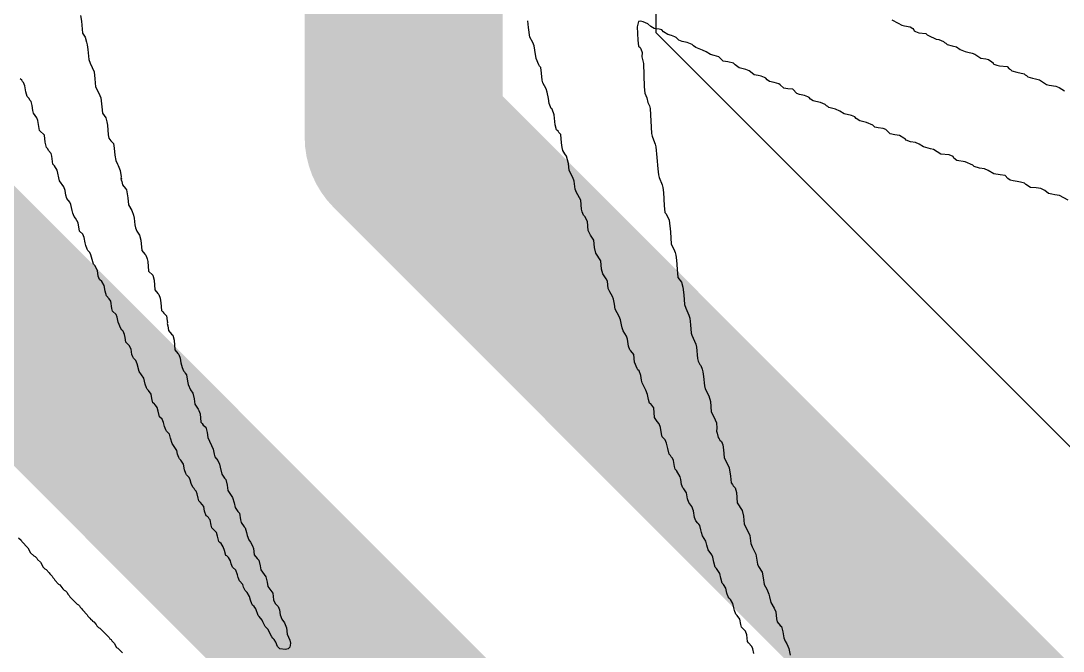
# Model space of a CAD drawing. Header units: inches. Extents: x 0 to 12.7, y -0.1 to 3.5.
# Drawn here: x 0.8146 to 0.9198, y 0.6193 to 0.6828 of the extents above; entities that cross this region are included whole.
import ezdxf

# ---------------------------------------------------------------- set-up
doc = ezdxf.new("R2010")
doc.units = ezdxf.units.IN
doc.header["$MEASUREMENT"] = 0
doc.layers.add('Bottom Overlay', color=54, linetype='Continuous')
doc.layers.add('Top Layer', color=1, linetype='Continuous')

msp = doc.modelspace()

# ---------------------------------------------------------------- linework, layer by layer
at = {"layer": 'Bottom Overlay'}
for p, q in [((0.82065, 0.68337), (0.82072, 0.68281)), ((0.82072, 0.68281), (0.82082, 0.6816)), ((0.86584, 0.68215), (0.86577, 0.68285)), ((0.87715, 0.68281), (0.87697, 0.68278)), ((0.87743, 0.68274), (0.87715, 0.68281)), ((0.90254, 0.68295), (0.90317, 0.68261)), ((0.86598, 0.68118), (0.86584, 0.68215)), ((0.87697, 0.68278), (0.87683, 0.68222)), ((0.87683, 0.68222), (0.8769, 0.6809)), ((0.87791, 0.68254), (0.87743, 0.68274)), ((0.87819, 0.68226), (0.87791, 0.68254)), ((0.87854, 0.68205), (0.87819, 0.68226)), ((0.87903, 0.68198), (0.87854, 0.68205)), ((0.8793, 0.68191), (0.87903, 0.68198)), ((0.87948, 0.68174), (0.8793, 0.68191)), ((0.8799, 0.68146), (0.87948, 0.68174)), ((0.90317, 0.68261), (0.90352, 0.6824)), ((0.90352, 0.6824), (0.9038, 0.68233)), ((0.9038, 0.68233), (0.90439, 0.68222)), ((0.90439, 0.68222), (0.90463, 0.68205)), ((0.90463, 0.68205), (0.90474, 0.68194)), ((0.90474, 0.68194), (0.90477, 0.68184)), ((0.90477, 0.68184), (0.90491, 0.68177)), ((0.90491, 0.68177), (0.90526, 0.68163)), ((0.82082, 0.6816), (0.8211, 0.68118)), ((0.8211, 0.68118), (0.82124, 0.68069)), ((0.82124, 0.68069), (0.82131, 0.68041)), ((0.86629, 0.68066), (0.86598, 0.68118)), ((0.8769, 0.6809), (0.87697, 0.68027)), ((0.88028, 0.68135), (0.8799, 0.68146)), ((0.88063, 0.68121), (0.88028, 0.68135)), ((0.88077, 0.68114), (0.88063, 0.68121)), ((0.88101, 0.6809), (0.88077, 0.68114)), ((0.88136, 0.68076), (0.88101, 0.6809)), ((0.88188, 0.68066), (0.88136, 0.68076)), ((0.90526, 0.68163), (0.90595, 0.68156)), ((0.90595, 0.68156), (0.90609, 0.68142)), ((0.90609, 0.68142), (0.90623, 0.68135)), ((0.90623, 0.68135), (0.907, 0.681)), ((0.907, 0.681), (0.90728, 0.68094)), ((0.90728, 0.68094), (0.90773, 0.68076)), ((0.90773, 0.68076), (0.90783, 0.68066)), ((0.82131, 0.68041), (0.82138, 0.67993)), ((0.82138, 0.67993), (0.82148, 0.67892)), ((0.86643, 0.68031), (0.86629, 0.68066)), ((0.8665, 0.67989), (0.86643, 0.68031)), ((0.86661, 0.67902), (0.8665, 0.67989)), ((0.87697, 0.68027), (0.87711, 0.68013)), ((0.87711, 0.68013), (0.87718, 0.68)), ((0.87718, 0.68), (0.87732, 0.67965)), ((0.87732, 0.67965), (0.87729, 0.6792)), ((0.88237, 0.68045), (0.88188, 0.68066)), ((0.88251, 0.68031), (0.88237, 0.68045)), ((0.88275, 0.68013), (0.88251, 0.68031)), ((0.88341, 0.67989), (0.88275, 0.68013)), ((0.88379, 0.67972), (0.88341, 0.67989)), ((0.88421, 0.67944), (0.88379, 0.67972)), ((0.90783, 0.68066), (0.90797, 0.68059)), ((0.90797, 0.68059), (0.90811, 0.68045)), ((0.90811, 0.68045), (0.9086, 0.68031)), ((0.9086, 0.68031), (0.90905, 0.6802)), ((0.90905, 0.6802), (0.90943, 0.67996)), ((0.90943, 0.67996), (0.90992, 0.67975)), ((0.90992, 0.67975), (0.9102, 0.67968)), ((0.9102, 0.67968), (0.91065, 0.67958)), ((0.82148, 0.67892), (0.82162, 0.67857)), ((0.86688, 0.6784), (0.86661, 0.67902)), ((0.87729, 0.6792), (0.87736, 0.67892)), ((0.87736, 0.67892), (0.87746, 0.67853)), ((0.88459, 0.67933), (0.88421, 0.67944)), ((0.88508, 0.6792), (0.88459, 0.67933)), ((0.8855, 0.67878), (0.88508, 0.6792)), ((0.88598, 0.67871), (0.8855, 0.67878)), ((0.88654, 0.67857), (0.88598, 0.67871)), ((0.91065, 0.67958), (0.91089, 0.67947)), ((0.91089, 0.67947), (0.91152, 0.67906)), ((0.91152, 0.67906), (0.91201, 0.67899)), ((0.91201, 0.67899), (0.91229, 0.67892)), ((0.91229, 0.67892), (0.91263, 0.67871)), ((0.91263, 0.67871), (0.91274, 0.6786)), ((0.91274, 0.6786), (0.91277, 0.6785)), ((0.82162, 0.67857), (0.82201, 0.6777)), ((0.82201, 0.6777), (0.82207, 0.677)), ((0.86695, 0.67826), (0.86688, 0.6784)), ((0.86709, 0.67812), (0.86695, 0.67826)), ((0.86716, 0.67756), (0.86709, 0.67812)), ((0.86723, 0.67686), (0.86716, 0.67756)), ((0.87746, 0.67853), (0.87753, 0.67617)), ((0.88671, 0.6784), (0.88654, 0.67857)), ((0.8871, 0.67808), (0.88671, 0.6784)), ((0.88751, 0.67801), (0.8871, 0.67808)), ((0.88779, 0.67794), (0.88751, 0.67801)), ((0.88814, 0.6778), (0.88779, 0.67794)), ((0.88825, 0.6777), (0.88814, 0.6778)), ((0.88863, 0.67739), (0.88825, 0.6777)), ((0.91277, 0.6785), (0.91291, 0.67843)), ((0.91291, 0.67843), (0.91312, 0.67836)), ((0.91312, 0.67836), (0.9134, 0.67829)), ((0.9134, 0.67829), (0.91416, 0.67822)), ((0.91416, 0.67822), (0.91437, 0.67801)), ((0.91437, 0.67801), (0.91451, 0.67794)), ((0.91451, 0.67794), (0.91465, 0.6778)), ((0.91465, 0.6778), (0.91514, 0.67766)), ((0.91514, 0.67766), (0.91587, 0.67749)), ((0.8147, 0.67686), (0.81456, 0.677)), ((0.81477, 0.67673), (0.8147, 0.67686)), ((0.81487, 0.67662), (0.81477, 0.67673)), ((0.81501, 0.67627), (0.81487, 0.67662)), ((0.82207, 0.677), (0.82214, 0.67617)), ((0.8673, 0.67659), (0.86723, 0.67686)), ((0.86762, 0.67599), (0.8673, 0.67659)), ((0.88905, 0.67732), (0.88863, 0.67739)), ((0.88932, 0.67725), (0.88905, 0.67732)), ((0.88967, 0.67711), (0.88932, 0.67725)), ((0.88981, 0.67704), (0.88967, 0.67711)), ((0.88995, 0.6769), (0.88981, 0.67704)), ((0.89019, 0.67673), (0.88995, 0.6769)), ((0.89065, 0.67662), (0.89019, 0.67673)), ((0.89113, 0.67648), (0.89065, 0.67662)), ((0.89124, 0.67638), (0.89113, 0.67648)), ((0.91587, 0.67749), (0.91597, 0.67739)), ((0.91597, 0.67739), (0.91611, 0.67732)), ((0.91611, 0.67732), (0.91625, 0.67718)), ((0.91625, 0.67718), (0.91674, 0.67704)), ((0.91674, 0.67704), (0.91702, 0.67697)), ((0.91702, 0.67697), (0.91743, 0.6769)), ((0.91743, 0.6769), (0.91813, 0.67641)), ((0.81512, 0.67568), (0.81501, 0.67627)), ((0.81526, 0.67519), (0.81512, 0.67568)), ((0.82214, 0.67617), (0.82249, 0.67554)), ((0.82249, 0.67554), (0.8227, 0.67506)), ((0.86775, 0.67565), (0.86762, 0.67599)), ((0.86786, 0.67499), (0.86775, 0.67565)), ((0.87753, 0.67617), (0.8776, 0.67554)), ((0.8776, 0.67554), (0.87781, 0.67506)), ((0.89162, 0.67606), (0.89124, 0.67638)), ((0.89204, 0.67599), (0.89162, 0.67606)), ((0.89252, 0.67593), (0.89204, 0.67599)), ((0.89294, 0.67551), (0.89252, 0.67593)), ((0.89319, 0.6754), (0.89294, 0.67551)), ((0.91813, 0.67641), (0.91841, 0.67634)), ((0.91841, 0.67634), (0.91907, 0.67624)), ((0.91907, 0.67624), (0.91942, 0.6761)), ((0.91942, 0.6761), (0.91994, 0.67579)), ((0.81546, 0.67499), (0.81526, 0.67519)), ((0.81553, 0.67485), (0.81546, 0.67499)), ((0.81567, 0.67471), (0.81553, 0.67485)), ((0.81574, 0.67429), (0.81567, 0.67471)), ((0.8227, 0.67506), (0.82277, 0.67415)), ((0.86793, 0.6745), (0.86786, 0.67499)), ((0.86807, 0.67415), (0.86793, 0.6745)), ((0.87781, 0.67506), (0.87791, 0.6746)), ((0.87791, 0.6746), (0.87805, 0.67426)), ((0.89371, 0.6753), (0.89319, 0.6754)), ((0.89406, 0.67516), (0.89371, 0.6753)), ((0.89419, 0.67509), (0.89406, 0.67516)), ((0.89433, 0.67495), (0.89419, 0.67509)), ((0.89458, 0.67478), (0.89433, 0.67495)), ((0.89486, 0.67471), (0.89458, 0.67478)), ((0.89531, 0.6746), (0.89486, 0.67471)), ((0.89579, 0.67439), (0.89531, 0.6746)), ((0.89593, 0.67426), (0.89579, 0.67439)), ((0.81581, 0.6738), (0.81574, 0.67429)), ((0.81588, 0.67352), (0.81581, 0.6738)), ((0.81623, 0.67304), (0.81588, 0.67352)), ((0.82277, 0.67415), (0.82284, 0.67352)), ((0.82284, 0.67352), (0.82319, 0.67304)), ((0.86814, 0.67401), (0.86807, 0.67415)), ((0.86824, 0.67391), (0.86814, 0.67401)), ((0.86845, 0.67335), (0.86824, 0.67391)), ((0.86855, 0.67234), (0.86845, 0.67335)), ((0.87805, 0.67426), (0.87812, 0.67398)), ((0.87812, 0.67398), (0.87826, 0.67147)), ((0.89607, 0.67419), (0.89593, 0.67426)), ((0.89618, 0.67408), (0.89607, 0.67419)), ((0.89656, 0.67398), (0.89618, 0.67408)), ((0.89684, 0.67391), (0.89656, 0.67398)), ((0.89729, 0.67373), (0.89684, 0.67391)), ((0.89771, 0.67346), (0.89729, 0.67373)), ((0.89844, 0.67328), (0.89771, 0.67346)), ((0.81633, 0.67279), (0.81623, 0.67304)), ((0.81651, 0.67179), (0.81633, 0.67279)), ((0.82319, 0.67304), (0.82329, 0.67266)), ((0.82329, 0.67266), (0.82336, 0.67231)), ((0.82336, 0.67231), (0.82343, 0.67133)), ((0.86869, 0.67185), (0.86855, 0.67234)), ((0.89879, 0.67314), (0.89844, 0.67328)), ((0.89893, 0.673), (0.89879, 0.67314)), ((0.89931, 0.67276), (0.89893, 0.673)), ((0.89969, 0.67266), (0.89931, 0.67276)), ((0.89997, 0.67259), (0.89969, 0.67266)), ((0.9006, 0.67231), (0.89997, 0.67259)), ((0.9008, 0.6721), (0.9006, 0.67231)), ((0.817, 0.6713), (0.81651, 0.67179)), ((0.81707, 0.6706), (0.817, 0.6713)), ((0.82343, 0.67133), (0.8235, 0.67099)), ((0.86883, 0.67172), (0.86869, 0.67185)), ((0.8689, 0.67158), (0.86883, 0.67172)), ((0.86911, 0.67137), (0.8689, 0.67158)), ((0.86918, 0.67053), (0.86911, 0.67137)), ((0.87826, 0.67147), (0.87833, 0.67119)), ((0.90115, 0.67203), (0.9008, 0.6721)), ((0.90164, 0.67196), (0.90115, 0.67203)), ((0.90192, 0.67189), (0.90164, 0.67196)), ((0.90237, 0.67144), (0.90192, 0.67189)), ((0.90282, 0.67133), (0.90237, 0.67144)), ((0.90331, 0.67126), (0.90282, 0.67133)), ((0.90373, 0.67099), (0.90331, 0.67126)), ((0.8172, 0.67005), (0.81707, 0.6706)), ((0.8235, 0.67099), (0.82361, 0.67088)), ((0.82361, 0.67088), (0.82368, 0.67074)), ((0.82368, 0.67074), (0.82395, 0.67046)), ((0.82395, 0.67046), (0.82402, 0.66998)), ((0.86925, 0.67005), (0.86918, 0.67053)), ((0.87833, 0.67119), (0.87847, 0.67085)), ((0.87847, 0.67085), (0.87864, 0.67039)), ((0.87864, 0.67039), (0.87871, 0.67012)), ((0.90387, 0.67092), (0.90373, 0.67099)), ((0.90397, 0.67081), (0.90387, 0.67092)), ((0.90442, 0.67064), (0.90397, 0.67081)), ((0.90491, 0.67057), (0.90442, 0.67064)), ((0.90529, 0.67039), (0.90491, 0.67057)), ((0.90571, 0.67012), (0.90529, 0.67039)), ((0.81734, 0.66991), (0.8172, 0.67005)), ((0.81741, 0.66977), (0.81734, 0.66991)), ((0.81766, 0.66945), (0.81741, 0.66977)), ((0.81773, 0.66918), (0.81766, 0.66945)), ((0.81783, 0.66838), (0.81773, 0.66918)), ((0.82402, 0.66998), (0.82409, 0.66928)), ((0.82409, 0.66928), (0.8242, 0.66876)), ((0.86932, 0.66977), (0.86925, 0.67005)), ((0.86953, 0.66942), (0.86932, 0.66977)), ((0.8697, 0.66918), (0.86953, 0.66942)), ((0.86988, 0.66845), (0.8697, 0.66918)), ((0.87871, 0.67012), (0.87882, 0.66904)), ((0.90644, 0.66994), (0.90571, 0.67012)), ((0.90672, 0.66987), (0.90644, 0.66994)), ((0.90748, 0.66938), (0.90672, 0.66987)), ((0.90832, 0.66932), (0.90748, 0.66938)), ((0.9087, 0.66914), (0.90832, 0.66932)), ((0.90877, 0.669), (0.9087, 0.66914)), ((0.818, 0.6682), (0.81783, 0.66838)), ((0.81828, 0.66778), (0.818, 0.6682)), ((0.8242, 0.66876), (0.82437, 0.66838)), ((0.82437, 0.66838), (0.82444, 0.66824)), ((0.82444, 0.66824), (0.82465, 0.66775)), ((0.86995, 0.66775), (0.86988, 0.66845)), ((0.87882, 0.66904), (0.87889, 0.66792)), ((0.90908, 0.66876), (0.90877, 0.669)), ((0.90992, 0.66862), (0.90908, 0.66876)), ((0.91069, 0.66827), (0.90992, 0.66862)), ((0.91082, 0.66813), (0.91069, 0.66827)), ((0.91138, 0.66799), (0.91082, 0.66813)), ((0.81853, 0.66671), (0.81828, 0.66778)), ((0.82465, 0.66775), (0.82475, 0.66709)), ((0.82475, 0.66709), (0.82472, 0.66698)), ((0.87033, 0.66702), (0.86995, 0.66775)), ((0.87047, 0.66667), (0.87033, 0.66702)), ((0.87889, 0.66792), (0.87896, 0.6673)), ((0.87896, 0.6673), (0.87903, 0.66702)), ((0.87903, 0.66702), (0.87934, 0.66629)), ((0.91187, 0.66792), (0.91138, 0.66799)), ((0.91225, 0.66775), (0.91187, 0.66792)), ((0.91281, 0.6674), (0.91225, 0.66775)), ((0.91347, 0.6673), (0.91281, 0.6674)), ((0.91396, 0.66723), (0.91347, 0.6673)), ((0.91423, 0.66695), (0.91396, 0.66723)), ((0.81894, 0.66608), (0.81853, 0.66671)), ((0.81908, 0.66573), (0.81894, 0.66608)), ((0.82472, 0.66698), (0.82479, 0.66691)), ((0.82479, 0.66691), (0.82472, 0.66685)), ((0.82472, 0.66685), (0.82479, 0.66664)), ((0.82479, 0.66664), (0.82486, 0.66629)), ((0.82486, 0.66629), (0.82517, 0.66591)), ((0.87057, 0.66587), (0.87047, 0.66667)), ((0.87934, 0.66629), (0.87941, 0.66601)), ((0.87941, 0.66601), (0.87948, 0.66552)), ((0.91448, 0.66678), (0.91423, 0.66695)), ((0.91476, 0.66671), (0.91448, 0.66678)), ((0.91517, 0.66664), (0.91476, 0.66671)), ((0.91552, 0.66657), (0.91517, 0.66664)), ((0.9159, 0.66646), (0.91552, 0.66657)), ((0.91604, 0.66632), (0.9159, 0.66646)), ((0.91653, 0.66604), (0.91604, 0.66632)), ((0.91709, 0.66598), (0.91653, 0.66604)), ((0.91757, 0.66591), (0.91709, 0.66598)), ((0.81915, 0.66524), (0.81908, 0.66573)), ((0.81926, 0.66493), (0.81915, 0.66524)), ((0.81957, 0.66455), (0.81926, 0.66493)), ((0.82517, 0.66591), (0.82528, 0.6658)), ((0.82528, 0.6658), (0.82541, 0.66497)), ((0.82541, 0.66497), (0.82548, 0.66427)), ((0.87071, 0.66552), (0.87057, 0.66587)), ((0.87113, 0.66476), (0.87071, 0.66552)), ((0.87948, 0.66552), (0.87955, 0.6642)), ((0.91796, 0.66573), (0.91757, 0.66591)), ((0.91834, 0.66542), (0.91796, 0.66573)), ((0.91869, 0.66535), (0.91834, 0.66542)), ((0.91897, 0.66528), (0.91869, 0.66535)), ((0.91945, 0.66521), (0.91897, 0.66528)), ((0.92032, 0.66476), (0.91945, 0.66521)), ((0.81967, 0.66431), (0.81957, 0.66455)), ((0.81978, 0.66371), (0.81967, 0.66431)), ((0.82548, 0.66427), (0.82583, 0.66371)), ((0.8712, 0.66385), (0.87113, 0.66476)), ((0.87127, 0.66357), (0.8712, 0.66385)), ((0.87955, 0.6642), (0.87962, 0.66351)), ((0.81985, 0.66344), (0.81978, 0.66371)), ((0.81999, 0.66309), (0.81985, 0.66344)), ((0.82013, 0.66295), (0.81999, 0.66309)), ((0.8204, 0.66246), (0.82013, 0.66295)), ((0.82583, 0.66371), (0.82597, 0.66323)), ((0.82597, 0.66323), (0.82604, 0.66295)), ((0.82604, 0.66295), (0.82611, 0.66225)), ((0.87141, 0.66323), (0.87127, 0.66357)), ((0.87155, 0.66309), (0.87141, 0.66323)), ((0.87182, 0.6626), (0.87155, 0.66309)), ((0.87962, 0.66351), (0.87976, 0.66337)), ((0.87976, 0.66337), (0.88004, 0.66274)), ((0.82054, 0.66163), (0.8204, 0.66246)), ((0.82611, 0.66225), (0.82618, 0.66197)), ((0.82618, 0.66197), (0.82632, 0.66163)), ((0.87189, 0.6617), (0.87182, 0.6626)), ((0.88004, 0.66274), (0.88017, 0.66156)), ((0.82086, 0.66131), (0.82054, 0.66163)), ((0.821, 0.66097), (0.82086, 0.66131)), ((0.8211, 0.66044), (0.821, 0.66097)), ((0.82632, 0.66163), (0.8266, 0.66121)), ((0.8266, 0.66121), (0.82674, 0.66072)), ((0.82674, 0.66072), (0.82681, 0.65968)), ((0.87203, 0.66135), (0.87189, 0.6617)), ((0.8721, 0.66121), (0.87203, 0.66135)), ((0.87245, 0.66072), (0.8721, 0.66121)), ((0.87252, 0.65996), (0.87245, 0.66072)), ((0.88017, 0.66156), (0.88024, 0.6603)), ((0.82117, 0.66017), (0.8211, 0.66044)), ((0.82131, 0.65982), (0.82117, 0.66017)), ((0.82138, 0.65968), (0.82131, 0.65982)), ((0.82159, 0.65947), (0.82138, 0.65968)), ((0.82681, 0.65968), (0.82712, 0.6593)), ((0.87266, 0.6594), (0.87252, 0.65996)), ((0.88024, 0.6603), (0.88052, 0.65982)), ((0.88052, 0.65982), (0.88066, 0.65947)), ((0.82169, 0.65923), (0.82159, 0.65947)), ((0.8218, 0.65877), (0.82169, 0.65923)), ((0.82194, 0.65829), (0.8218, 0.65877)), ((0.82712, 0.6593), (0.82722, 0.65919)), ((0.82722, 0.65919), (0.82736, 0.65884)), ((0.82736, 0.65884), (0.82743, 0.65857)), ((0.87315, 0.65863), (0.87266, 0.6594)), ((0.87322, 0.6578), (0.87315, 0.65863)), ((0.88066, 0.65947), (0.88073, 0.65919)), ((0.88073, 0.65919), (0.8808, 0.6587)), ((0.8808, 0.6587), (0.88087, 0.6578)), ((0.82207, 0.65815), (0.82194, 0.65829)), ((0.82235, 0.65766), (0.82207, 0.65815)), ((0.82242, 0.6571), (0.82235, 0.65766)), ((0.82743, 0.65857), (0.8275, 0.65759)), ((0.8275, 0.65759), (0.82792, 0.65717)), ((0.87336, 0.65731), (0.87322, 0.6578)), ((0.88087, 0.6578), (0.88094, 0.65696)), ((0.82256, 0.65676), (0.82242, 0.6571)), ((0.82277, 0.65655), (0.82256, 0.65676)), ((0.82301, 0.65616), (0.82277, 0.65655)), ((0.82792, 0.65717), (0.82806, 0.65669)), ((0.82806, 0.65669), (0.82813, 0.65571)), ((0.8737, 0.65683), (0.87336, 0.65731)), ((0.87381, 0.65658), (0.8737, 0.65683)), ((0.87391, 0.65585), (0.87381, 0.65658)), ((0.88094, 0.65696), (0.88129, 0.65648)), ((0.82312, 0.65557), (0.82301, 0.65616)), ((0.82326, 0.65509), (0.82312, 0.65557)), ((0.82813, 0.65571), (0.82844, 0.65533)), ((0.87405, 0.6555), (0.87391, 0.65585)), ((0.87433, 0.65502), (0.87405, 0.6555)), ((0.88129, 0.65648), (0.88143, 0.65599)), ((0.88143, 0.65599), (0.88153, 0.65519)), ((0.82354, 0.65481), (0.82326, 0.65509)), ((0.82371, 0.65456), (0.82354, 0.65481)), ((0.82381, 0.65383), (0.82371, 0.65456)), ((0.82844, 0.65533), (0.82855, 0.65523)), ((0.82855, 0.65523), (0.82868, 0.65488)), ((0.82868, 0.65488), (0.82875, 0.65439)), ((0.82875, 0.65439), (0.82882, 0.65362)), ((0.87443, 0.65477), (0.87433, 0.65502)), ((0.87454, 0.65425), (0.87443, 0.65477)), ((0.88153, 0.65519), (0.8816, 0.65422)), ((0.82388, 0.65356), (0.82381, 0.65383)), ((0.82423, 0.65321), (0.82388, 0.65356)), ((0.82882, 0.65362), (0.82896, 0.65349)), ((0.82896, 0.65349), (0.82903, 0.65335)), ((0.82903, 0.65335), (0.82931, 0.65307)), ((0.87461, 0.65376), (0.87454, 0.65425)), ((0.87499, 0.65303), (0.87461, 0.65376)), ((0.8816, 0.65422), (0.88174, 0.65387)), ((0.88174, 0.65387), (0.88205, 0.65314)), ((0.82434, 0.65296), (0.82423, 0.65321)), ((0.82444, 0.65244), (0.82434, 0.65296)), ((0.82472, 0.65182), (0.82444, 0.65244)), ((0.82931, 0.65307), (0.82938, 0.65258)), ((0.82938, 0.65258), (0.82942, 0.65241)), ((0.82942, 0.65241), (0.82938, 0.6523)), ((0.82938, 0.6523), (0.82945, 0.65209)), ((0.87513, 0.65269), (0.87499, 0.65303)), ((0.87523, 0.65216), (0.87513, 0.65269)), ((0.88205, 0.65314), (0.88212, 0.65286)), ((0.88212, 0.65286), (0.88219, 0.65216)), ((0.82479, 0.65168), (0.82472, 0.65182)), ((0.82493, 0.65154), (0.82479, 0.65168)), ((0.82507, 0.65119), (0.82493, 0.65154)), ((0.82945, 0.65209), (0.82952, 0.65161)), ((0.82952, 0.65161), (0.82983, 0.65122)), ((0.82983, 0.65122), (0.82994, 0.65112)), ((0.8753, 0.65189), (0.87523, 0.65216)), ((0.87541, 0.65157), (0.8753, 0.65189)), ((0.87576, 0.65102), (0.87541, 0.65157)), ((0.88219, 0.65216), (0.88226, 0.65133)), ((0.88226, 0.65133), (0.88233, 0.65112)), ((0.82514, 0.65091), (0.82507, 0.65119)), ((0.82521, 0.65042), (0.82514, 0.65091)), ((0.82555, 0.65008), (0.82521, 0.65042)), ((0.82994, 0.65112), (0.83008, 0.65063)), ((0.83008, 0.65063), (0.83015, 0.64966)), ((0.87583, 0.65074), (0.87576, 0.65102)), ((0.87593, 0.65001), (0.87583, 0.65074)), ((0.88233, 0.65112), (0.88275, 0.65022)), ((0.88275, 0.65022), (0.88282, 0.64994)), ((0.82576, 0.64973), (0.82555, 0.65008)), ((0.82583, 0.64917), (0.82576, 0.64973)), ((0.8259, 0.64896), (0.82583, 0.64917)), ((0.83015, 0.64966), (0.83046, 0.64928)), ((0.83046, 0.64928), (0.83056, 0.64917)), ((0.83056, 0.64917), (0.8307, 0.64882)), ((0.87607, 0.64966), (0.87593, 0.65001)), ((0.87617, 0.64955), (0.87607, 0.64966)), ((0.87649, 0.64917), (0.87617, 0.64955)), ((0.87656, 0.64841), (0.87649, 0.64917)), ((0.88282, 0.64994), (0.88292, 0.64879)), ((0.82597, 0.64882), (0.8259, 0.64896)), ((0.82621, 0.64858), (0.82597, 0.64882)), ((0.82635, 0.64823), (0.82621, 0.64858)), ((0.82656, 0.64747), (0.82635, 0.64823)), ((0.8307, 0.64882), (0.83077, 0.64834)), ((0.83077, 0.64834), (0.83088, 0.64788)), ((0.87683, 0.64778), (0.87656, 0.64841)), ((0.88292, 0.64879), (0.88299, 0.64851)), ((0.88299, 0.64851), (0.88313, 0.64816)), ((0.88313, 0.64816), (0.88324, 0.64806)), ((0.82701, 0.64681), (0.82656, 0.64747)), ((0.83088, 0.64788), (0.83102, 0.64754)), ((0.83102, 0.64754), (0.83112, 0.64743)), ((0.83112, 0.64743), (0.83119, 0.64729)), ((0.83119, 0.64729), (0.83133, 0.64715)), ((0.83133, 0.64715), (0.83143, 0.64649)), ((0.8769, 0.64764), (0.87683, 0.64778)), ((0.87701, 0.64754), (0.8769, 0.64764)), ((0.87718, 0.64708), (0.87701, 0.64754)), ((0.87725, 0.6466), (0.87718, 0.64708)), ((0.88324, 0.64806), (0.88337, 0.64771)), ((0.88337, 0.64771), (0.88344, 0.64743)), ((0.88344, 0.64743), (0.88351, 0.64695)), ((0.82715, 0.64618), (0.82701, 0.64681)), ((0.82729, 0.64583), (0.82715, 0.64618)), ((0.83143, 0.64649), (0.8315, 0.64615)), ((0.8315, 0.64615), (0.83175, 0.64562)), ((0.87732, 0.64632), (0.87725, 0.6466)), ((0.8777, 0.64559), (0.87732, 0.64632)), ((0.88351, 0.64695), (0.88362, 0.64601)), ((0.88362, 0.64601), (0.88369, 0.64573)), ((0.82736, 0.64569), (0.82729, 0.64583)), ((0.8275, 0.64555), (0.82736, 0.64569)), ((0.82775, 0.64517), (0.8275, 0.64555)), ((0.82782, 0.64475), (0.82775, 0.64517)), ((0.83175, 0.64562), (0.83196, 0.64528)), ((0.83196, 0.64528), (0.83209, 0.64472)), ((0.87788, 0.64514), (0.8777, 0.64559)), ((0.87795, 0.64465), (0.87788, 0.64514)), ((0.88369, 0.64573), (0.88407, 0.645)), ((0.88407, 0.645), (0.88421, 0.64444)), ((0.82792, 0.6443), (0.82782, 0.64475)), ((0.82802, 0.64427), (0.82792, 0.6443)), ((0.8282, 0.64409), (0.82802, 0.64427)), ((0.82837, 0.64385), (0.8282, 0.64409)), ((0.83209, 0.64472), (0.83216, 0.64416)), ((0.83216, 0.64416), (0.83251, 0.64367)), ((0.87805, 0.64427), (0.87795, 0.64465)), ((0.87819, 0.6442), (0.87805, 0.64427)), ((0.8785, 0.64381), (0.87819, 0.6442)), ((0.88421, 0.64444), (0.88428, 0.6434)), ((0.82848, 0.64347), (0.82837, 0.64385)), ((0.82862, 0.64291), (0.82848, 0.64347)), ((0.82886, 0.64267), (0.82862, 0.64291)), ((0.83251, 0.64367), (0.83258, 0.64354)), ((0.83258, 0.64354), (0.83272, 0.64319)), ((0.83272, 0.64319), (0.83279, 0.64235)), ((0.87857, 0.64284), (0.8785, 0.64381)), ((0.87885, 0.64242), (0.87857, 0.64284)), ((0.88428, 0.6434), (0.88456, 0.64291)), ((0.88456, 0.64291), (0.88484, 0.64228)), ((0.829, 0.64232), (0.82886, 0.64267)), ((0.8291, 0.64194), (0.829, 0.64232)), ((0.82924, 0.64159), (0.8291, 0.64194)), ((0.83279, 0.64235), (0.83293, 0.64221)), ((0.83293, 0.64221), (0.833, 0.64207)), ((0.833, 0.64207), (0.83328, 0.64187)), ((0.83328, 0.64187), (0.83342, 0.64131)), ((0.87903, 0.64218), (0.87885, 0.64242)), ((0.87917, 0.64183), (0.87903, 0.64218)), ((0.87927, 0.64117), (0.87917, 0.64183)), ((0.88484, 0.64228), (0.88487, 0.64176)), ((0.88487, 0.64176), (0.88484, 0.64145)), ((0.82931, 0.64145), (0.82924, 0.64159)), ((0.82962, 0.64114), (0.82931, 0.64145)), ((0.82973, 0.64075), (0.82962, 0.64114)), ((0.82987, 0.6402), (0.82973, 0.64075)), ((0.83342, 0.64131), (0.83349, 0.64082)), ((0.83349, 0.64082), (0.83404, 0.63964)), ((0.87934, 0.64089), (0.87927, 0.64117)), ((0.87965, 0.64058), (0.87934, 0.64089)), ((0.88484, 0.64145), (0.88491, 0.64124)), ((0.88491, 0.64124), (0.88498, 0.64082)), ((0.88498, 0.64082), (0.88511, 0.64068)), ((0.83035, 0.6395), (0.82987, 0.6402)), ((0.87979, 0.64023), (0.87965, 0.64058)), ((0.8799, 0.63971), (0.87979, 0.64023)), ((0.88004, 0.63915), (0.8799, 0.63971)), ((0.88511, 0.64068), (0.88518, 0.64054)), ((0.88518, 0.64054), (0.88532, 0.6404)), ((0.88532, 0.6404), (0.88546, 0.64006)), ((0.88546, 0.64006), (0.88553, 0.63957)), ((0.83042, 0.63915), (0.83035, 0.6395)), ((0.83056, 0.6388), (0.83042, 0.63915)), ((0.83063, 0.63867), (0.83056, 0.6388)), ((0.83077, 0.63853), (0.83063, 0.63867)), ((0.83404, 0.63964), (0.83411, 0.63915)), ((0.83411, 0.63915), (0.83418, 0.63887)), ((0.83418, 0.63887), (0.83449, 0.63849)), ((0.88017, 0.63901), (0.88004, 0.63915)), ((0.88024, 0.63887), (0.88017, 0.63901)), ((0.88038, 0.63873), (0.88024, 0.63887)), ((0.88049, 0.63849), (0.88038, 0.63873)), ((0.88553, 0.63957), (0.8856, 0.6388)), ((0.8856, 0.6388), (0.88609, 0.63776)), ((0.83102, 0.63814), (0.83077, 0.63853)), ((0.83112, 0.63755), (0.83102, 0.63814)), ((0.83126, 0.6372), (0.83112, 0.63755)), ((0.83449, 0.63849), (0.83467, 0.63811)), ((0.83467, 0.63811), (0.83474, 0.63783)), ((0.83474, 0.63783), (0.83491, 0.6371)), ((0.88059, 0.6379), (0.88049, 0.63849)), ((0.88066, 0.63762), (0.88059, 0.6379)), ((0.8808, 0.63748), (0.88066, 0.63762)), ((0.88609, 0.63776), (0.88623, 0.63693)), ((0.83133, 0.63706), (0.83126, 0.6372)), ((0.83161, 0.63679), (0.83133, 0.63706)), ((0.83171, 0.63654), (0.83161, 0.63679)), ((0.83182, 0.63616), (0.83171, 0.63654)), ((0.83491, 0.6371), (0.83516, 0.63672)), ((0.83516, 0.63672), (0.8353, 0.63658)), ((0.8353, 0.63658), (0.83543, 0.63602)), ((0.88115, 0.63686), (0.8808, 0.63748)), ((0.88122, 0.63658), (0.88115, 0.63686)), ((0.88129, 0.63609), (0.88122, 0.63658)), ((0.88623, 0.63693), (0.8863, 0.63623)), ((0.83196, 0.63581), (0.83182, 0.63616)), ((0.83209, 0.63567), (0.83196, 0.63581)), ((0.83216, 0.63553), (0.83209, 0.63567)), ((0.8323, 0.63539), (0.83216, 0.63553)), ((0.83543, 0.63602), (0.8355, 0.63546)), ((0.8355, 0.63546), (0.83599, 0.63477)), ((0.88143, 0.63574), (0.88129, 0.63609)), ((0.88153, 0.63564), (0.88143, 0.63574)), ((0.88181, 0.63522), (0.88153, 0.63564)), ((0.8863, 0.63623), (0.88644, 0.63609)), ((0.88644, 0.63609), (0.88651, 0.63595)), ((0.88651, 0.63595), (0.88671, 0.63574)), ((0.88671, 0.63574), (0.88685, 0.63526)), ((0.83241, 0.63515), (0.8323, 0.63539)), ((0.83251, 0.6347), (0.83241, 0.63515)), ((0.83258, 0.63442), (0.83251, 0.6347)), ((0.83276, 0.63425), (0.83258, 0.63442)), ((0.83599, 0.63477), (0.83613, 0.63421)), ((0.88191, 0.63463), (0.88181, 0.63522)), ((0.88202, 0.63425), (0.88191, 0.63463)), ((0.88685, 0.63526), (0.88692, 0.63421)), ((0.83307, 0.63386), (0.83276, 0.63425)), ((0.83314, 0.63338), (0.83307, 0.63386)), ((0.83331, 0.63292), (0.83314, 0.63338)), ((0.83613, 0.63421), (0.83623, 0.63376)), ((0.83623, 0.63376), (0.83651, 0.63334)), ((0.83651, 0.63334), (0.83669, 0.63317)), ((0.88233, 0.63386), (0.88202, 0.63425)), ((0.88251, 0.63341), (0.88233, 0.63386)), ((0.88261, 0.63275), (0.88251, 0.63341)), ((0.88692, 0.63421), (0.88741, 0.63345)), ((0.88741, 0.63345), (0.88755, 0.63289)), ((0.83345, 0.63286), (0.83331, 0.63292)), ((0.83356, 0.63275), (0.83345, 0.63286)), ((0.83363, 0.63261), (0.83356, 0.63275)), ((0.83373, 0.63251), (0.83363, 0.63261)), ((0.83383, 0.63199), (0.83373, 0.63251)), ((0.83669, 0.63317), (0.83679, 0.63251)), ((0.83679, 0.63251), (0.83686, 0.63223)), ((0.88275, 0.6324), (0.88261, 0.63275)), ((0.88296, 0.63219), (0.88275, 0.6324)), ((0.88755, 0.63289), (0.88762, 0.63206)), ((0.8339, 0.63171), (0.83383, 0.63199)), ((0.83436, 0.63125), (0.8339, 0.63171)), ((0.83446, 0.63087), (0.83436, 0.63125)), ((0.83686, 0.63223), (0.83714, 0.63181)), ((0.83714, 0.63181), (0.83724, 0.63171)), ((0.83724, 0.63171), (0.83738, 0.63122)), ((0.88303, 0.63206), (0.88296, 0.63219)), ((0.88313, 0.63195), (0.88303, 0.63206)), ((0.88324, 0.6315), (0.88313, 0.63195)), ((0.88331, 0.63122), (0.88324, 0.6315)), ((0.88762, 0.63206), (0.88797, 0.63143)), ((0.88797, 0.63143), (0.88818, 0.63094)), ((0.81439, 0.6307), (0.81463, 0.63045)), ((0.81463, 0.63045), (0.8147, 0.63032)), ((0.8147, 0.63032), (0.81533, 0.62969)), ((0.8346, 0.63032), (0.83446, 0.63087)), ((0.8347, 0.63021), (0.8346, 0.63032)), ((0.83484, 0.63014), (0.8347, 0.63021)), ((0.83738, 0.63122), (0.83745, 0.63094)), ((0.83745, 0.63094), (0.83763, 0.63049)), ((0.83763, 0.63049), (0.8378, 0.63025)), ((0.8378, 0.63025), (0.83801, 0.6299)), ((0.88341, 0.63091), (0.88331, 0.63122)), ((0.88376, 0.63035), (0.88341, 0.63091)), ((0.88386, 0.62997), (0.88376, 0.63035)), ((0.88818, 0.63094), (0.88828, 0.63014)), ((0.81533, 0.62969), (0.8156, 0.6292)), ((0.8156, 0.6292), (0.81592, 0.62889)), ((0.83505, 0.62979), (0.83484, 0.63014)), ((0.83516, 0.62941), (0.83505, 0.62979)), ((0.8353, 0.62892), (0.83516, 0.62941)), ((0.83801, 0.6299), (0.83808, 0.62962)), ((0.83808, 0.62962), (0.83815, 0.62899)), ((0.884, 0.62948), (0.88386, 0.62997)), ((0.88435, 0.62899), (0.884, 0.62948)), ((0.88828, 0.63014), (0.88842, 0.62979)), ((0.88842, 0.62979), (0.8888, 0.62906)), ((0.81592, 0.62889), (0.81606, 0.62882)), ((0.81606, 0.62882), (0.81623, 0.62865)), ((0.81623, 0.62865), (0.8163, 0.62851)), ((0.8163, 0.62851), (0.81658, 0.62823)), ((0.81658, 0.62823), (0.81686, 0.62774)), ((0.8354, 0.62889), (0.8353, 0.62892)), ((0.83557, 0.62872), (0.8354, 0.62889)), ((0.83578, 0.62837), (0.83557, 0.62872)), ((0.83585, 0.62809), (0.83578, 0.62837)), ((0.83599, 0.62774), (0.83585, 0.62809)), ((0.83815, 0.62899), (0.83846, 0.62861)), ((0.83846, 0.62861), (0.83863, 0.62844)), ((0.83863, 0.62844), (0.83877, 0.62788)), ((0.88445, 0.62875), (0.88435, 0.62899)), ((0.88456, 0.62823), (0.88445, 0.62875)), ((0.8847, 0.62774), (0.88456, 0.62823)), ((0.8888, 0.62906), (0.88898, 0.62805)), ((0.81686, 0.62774), (0.81703, 0.62757)), ((0.81703, 0.62757), (0.81717, 0.6275)), ((0.81717, 0.6275), (0.81748, 0.62718)), ((0.81748, 0.62718), (0.81755, 0.62705)), ((0.81755, 0.62705), (0.81776, 0.62684)), ((0.8363, 0.62743), (0.83599, 0.62774)), ((0.83648, 0.62698), (0.8363, 0.62743)), ((0.83877, 0.62788), (0.83884, 0.62746)), ((0.83884, 0.62746), (0.83933, 0.62677)), ((0.88484, 0.6276), (0.8847, 0.62774)), ((0.88518, 0.62711), (0.88484, 0.6276)), ((0.88525, 0.62663), (0.88518, 0.62711)), ((0.88898, 0.62805), (0.88908, 0.62781)), ((0.88908, 0.62781), (0.88943, 0.62725)), ((0.88943, 0.62725), (0.88953, 0.62666)), ((0.81776, 0.62684), (0.81783, 0.6267)), ((0.81783, 0.6267), (0.81797, 0.62656)), ((0.81797, 0.62656), (0.81804, 0.62642)), ((0.81804, 0.62642), (0.81842, 0.62604)), ((0.81842, 0.62604), (0.81856, 0.62597)), ((0.83655, 0.6267), (0.83648, 0.62698)), ((0.83669, 0.62635), (0.83655, 0.6267)), ((0.83703, 0.626), (0.83669, 0.62635)), ((0.8371, 0.62572), (0.83703, 0.626)), ((0.83933, 0.62677), (0.83947, 0.62621)), ((0.83947, 0.62621), (0.83954, 0.62579)), ((0.88539, 0.62614), (0.88525, 0.62663)), ((0.88553, 0.626), (0.88539, 0.62614)), ((0.88578, 0.62562), (0.88553, 0.626)), ((0.88953, 0.62666), (0.88964, 0.626)), ((0.88964, 0.626), (0.88992, 0.62551)), ((0.81856, 0.62597), (0.81884, 0.62555)), ((0.81884, 0.62555), (0.81898, 0.62541)), ((0.81898, 0.62541), (0.81912, 0.62534)), ((0.81912, 0.62534), (0.81929, 0.62517)), ((0.81929, 0.62517), (0.81936, 0.62503)), ((0.81936, 0.62503), (0.8195, 0.62489)), ((0.83724, 0.62538), (0.8371, 0.62572)), ((0.83745, 0.62517), (0.83724, 0.62538)), ((0.8377, 0.62478), (0.83745, 0.62517)), ((0.83954, 0.62579), (0.84003, 0.6251)), ((0.84003, 0.6251), (0.84013, 0.62444)), ((0.88588, 0.6251), (0.88578, 0.62562)), ((0.88602, 0.62475), (0.88588, 0.6251)), ((0.88992, 0.62551), (0.89012, 0.62503)), ((0.89012, 0.62503), (0.89019, 0.62475)), ((0.8195, 0.62489), (0.81957, 0.62475)), ((0.81957, 0.62475), (0.8203, 0.62402)), ((0.8203, 0.62402), (0.82044, 0.62395)), ((0.82044, 0.62395), (0.82054, 0.62384)), ((0.8378, 0.6244), (0.8377, 0.62478)), ((0.83794, 0.62405), (0.8378, 0.6244)), ((0.83801, 0.62391), (0.83794, 0.62405)), ((0.83815, 0.62378), (0.83801, 0.62391)), ((0.84013, 0.62444), (0.84027, 0.62409)), ((0.84027, 0.62409), (0.84058, 0.62378)), ((0.88609, 0.62461), (0.88602, 0.62475)), ((0.88623, 0.62447), (0.88609, 0.62461)), ((0.88647, 0.62409), (0.88623, 0.62447)), ((0.88658, 0.62364), (0.88647, 0.62409)), ((0.89019, 0.62475), (0.8903, 0.62416)), ((0.8903, 0.62416), (0.89065, 0.6236)), ((0.82054, 0.62384), (0.82061, 0.62371)), ((0.82061, 0.62371), (0.82075, 0.62357)), ((0.82075, 0.62357), (0.82082, 0.62343)), ((0.82082, 0.62343), (0.82131, 0.62294)), ((0.82131, 0.62294), (0.82138, 0.6228)), ((0.83832, 0.62353), (0.83815, 0.62378)), ((0.83857, 0.62287), (0.83832, 0.62353)), ((0.83867, 0.62277), (0.83857, 0.62287)), ((0.84058, 0.62378), (0.84072, 0.62343)), ((0.84072, 0.62343), (0.84079, 0.62294)), ((0.84079, 0.62294), (0.84097, 0.62249)), ((0.88665, 0.62336), (0.88658, 0.62364)), ((0.88678, 0.62301), (0.88665, 0.62336)), ((0.88692, 0.62287), (0.88678, 0.62301)), ((0.88717, 0.62249), (0.88692, 0.62287)), ((0.89065, 0.6236), (0.89082, 0.62322)), ((0.89082, 0.62322), (0.89089, 0.62252)), ((0.82138, 0.6228), (0.82159, 0.62259)), ((0.82159, 0.62259), (0.82166, 0.62245)), ((0.82166, 0.62245), (0.8218, 0.62238)), ((0.8218, 0.62238), (0.82183, 0.62228)), ((0.82183, 0.62228), (0.82197, 0.62221)), ((0.82197, 0.62221), (0.82221, 0.62197)), ((0.82221, 0.62197), (0.82228, 0.62183)), ((0.82228, 0.62183), (0.82246, 0.62165)), ((0.83898, 0.62238), (0.83867, 0.62277)), ((0.83905, 0.62224), (0.83898, 0.62238)), ((0.83926, 0.62176), (0.83905, 0.62224)), ((0.84097, 0.62249), (0.84121, 0.62211)), ((0.84121, 0.62211), (0.84142, 0.62162)), ((0.88727, 0.62197), (0.88717, 0.62249)), ((0.88734, 0.62169), (0.88727, 0.62197)), ((0.89089, 0.62252), (0.89096, 0.62224)), ((0.89096, 0.62224), (0.89127, 0.62186)), ((0.89127, 0.62186), (0.89138, 0.62176)), ((0.82246, 0.62165), (0.8226, 0.62158)), ((0.8226, 0.62158), (0.82354, 0.62064)), ((0.83954, 0.62148), (0.83926, 0.62176)), ((0.83996, 0.62071), (0.83954, 0.62148)), ((0.84003, 0.62057), (0.83996, 0.62071)), ((0.84142, 0.62162), (0.84149, 0.62099)), ((0.84149, 0.62099), (0.84177, 0.62037)), ((0.88776, 0.62127), (0.88734, 0.62169)), ((0.8879, 0.62092), (0.88776, 0.62127)), ((0.88797, 0.62023), (0.8879, 0.62092)), ((0.89138, 0.62176), (0.89152, 0.6212)), ((0.89152, 0.6212), (0.89162, 0.62061)), ((0.82354, 0.62064), (0.82361, 0.6205)), ((0.82361, 0.6205), (0.82374, 0.62044)), ((0.82374, 0.62044), (0.82381, 0.6203)), ((0.82381, 0.6203), (0.82402, 0.62009)), ((0.82402, 0.62009), (0.82427, 0.61964)), ((0.84017, 0.62044), (0.84003, 0.62057)), ((0.84034, 0.62019), (0.84017, 0.62044)), ((0.84051, 0.61974), (0.84034, 0.62019)), ((0.84076, 0.6195), (0.84051, 0.61974)), ((0.84177, 0.61967), (0.84159, 0.6195)), ((0.84177, 0.62037), (0.84184, 0.62009)), ((0.84184, 0.62009), (0.84177, 0.61967)), ((0.88807, 0.62012), (0.88797, 0.62023)), ((0.88838, 0.61974), (0.88807, 0.62012)), ((0.88849, 0.6195), (0.88838, 0.61974)), ((0.89162, 0.62061), (0.89176, 0.62026)), ((0.89176, 0.62026), (0.89193, 0.62002)), ((0.89193, 0.62002), (0.89214, 0.61953)), ((0.82427, 0.61964), (0.82441, 0.61957)), ((0.82441, 0.61957), (0.82486, 0.61911)), ((0.84131, 0.61943), (0.84076, 0.6195)), ((0.84159, 0.6195), (0.84131, 0.61943)), ((0.88859, 0.61904), (0.88849, 0.6195)), ((0.89214, 0.61953), (0.89225, 0.61887))]:
    msp.add_line(p, q, dxfattribs=at)
at = {"layer": 'Top Layer'}
for p, q in [((0.87875, 0.68164), (0.87875, 0.75383)), ((1.07987, 0.48051), (0.87875, 0.68164))]:
    msp.add_line(p, q, dxfattribs=at)
at = {"layer": 'Top Layer', "const_width": 0.02}
for points in [[(0.85326, 0.67108), (0.85326, 0.81304)], [(0.77452, 0.69149), (1.015, 0.45101)], [(0.85326, 0.67108), (1.06185, 0.46249)]]:
    msp.add_lwpolyline(points, dxfattribs=at)
at = {"layer": 'Top Layer', "const_width": 0.01}
msp.add_lwpolyline([(0.84826, 0.67108, 1), (0.85826, 0.67108, 1)], format="xyb", close=True, dxfattribs=at)
msp.add_lwpolyline([(0.84826, 0.67108, 1), (0.85826, 0.67108, 1)], format="xyb", close=True, dxfattribs=at)

doc.saveas('drawing.dxf')
